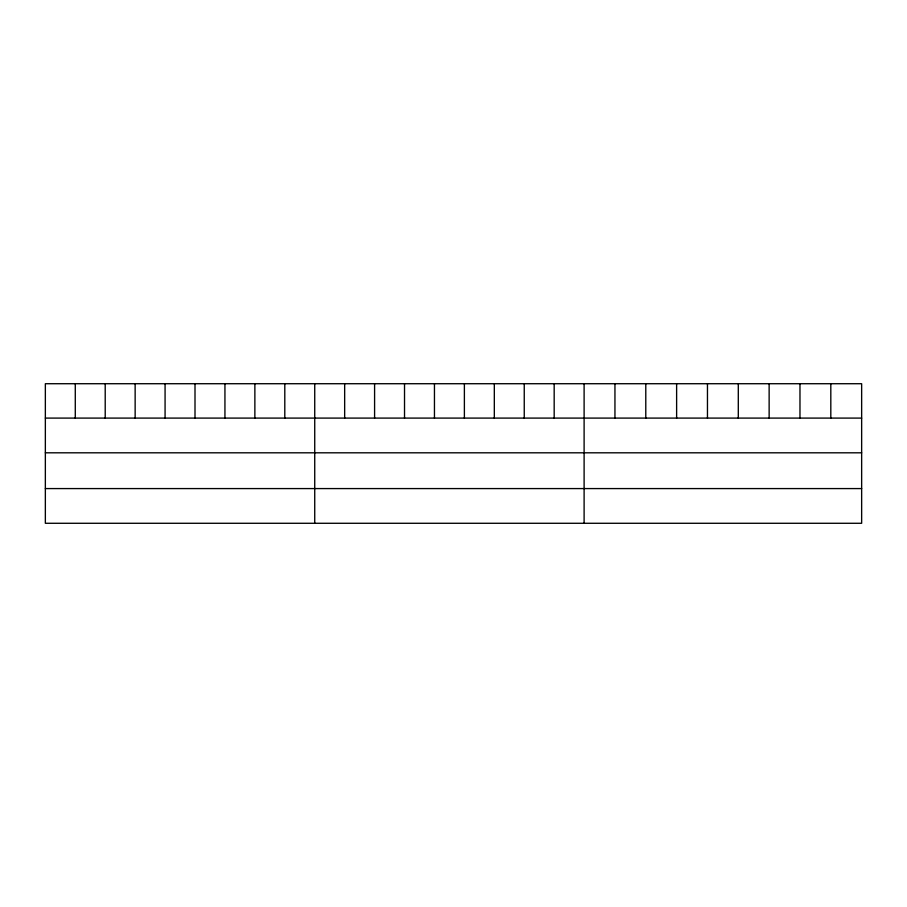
<?xml version="1.0" encoding="UTF-8"?>
<svg xmlns="http://www.w3.org/2000/svg" width="907" height="907" viewBox="0 0 907 907"><rect width="100%" height="100%" fill="white"/><g stroke="black" fill="none" stroke-linecap="round" stroke-linejoin="round"><path stroke-width="1.36" d="M861.65 418.093L861.65 523.282L45.35 523.282L45.35 383.718L861.65 383.718L861.65 418.093L45.35 418.093M45.35 452.808L861.65 452.808M45.35 488.578L861.65 488.578M830.812 383.718L830.812 418.093M799.974 383.718L799.974 418.093M769.136 383.718L769.136 418.093M738.298 383.718L738.298 418.093M707.46 383.718L707.46 418.093M676.622 383.718L676.622 418.093M645.784 383.718L645.784 418.093M614.946 383.718L614.946 418.093M584.108 383.718L584.108 523.282M554.177 383.718L554.177 418.093M524.246 383.718L524.246 418.093M494.315 383.718L494.315 418.093M464.384 383.718L464.384 418.093M434.453 383.718L434.453 418.093M404.522 383.718L404.522 418.093M374.591 383.718L374.591 418.093M344.66 383.718L344.66 418.093M314.729 383.718L314.729 523.282M284.798 383.718L284.798 418.093M254.867 383.718L254.867 418.093M224.936 383.718L224.936 418.093M195.005 383.718L195.005 418.093M165.074 383.718L165.074 418.093M135.143 383.718L135.143 418.093M105.212 383.718L105.212 418.093M75.281 383.718L75.281 418.093"/></g></svg>
